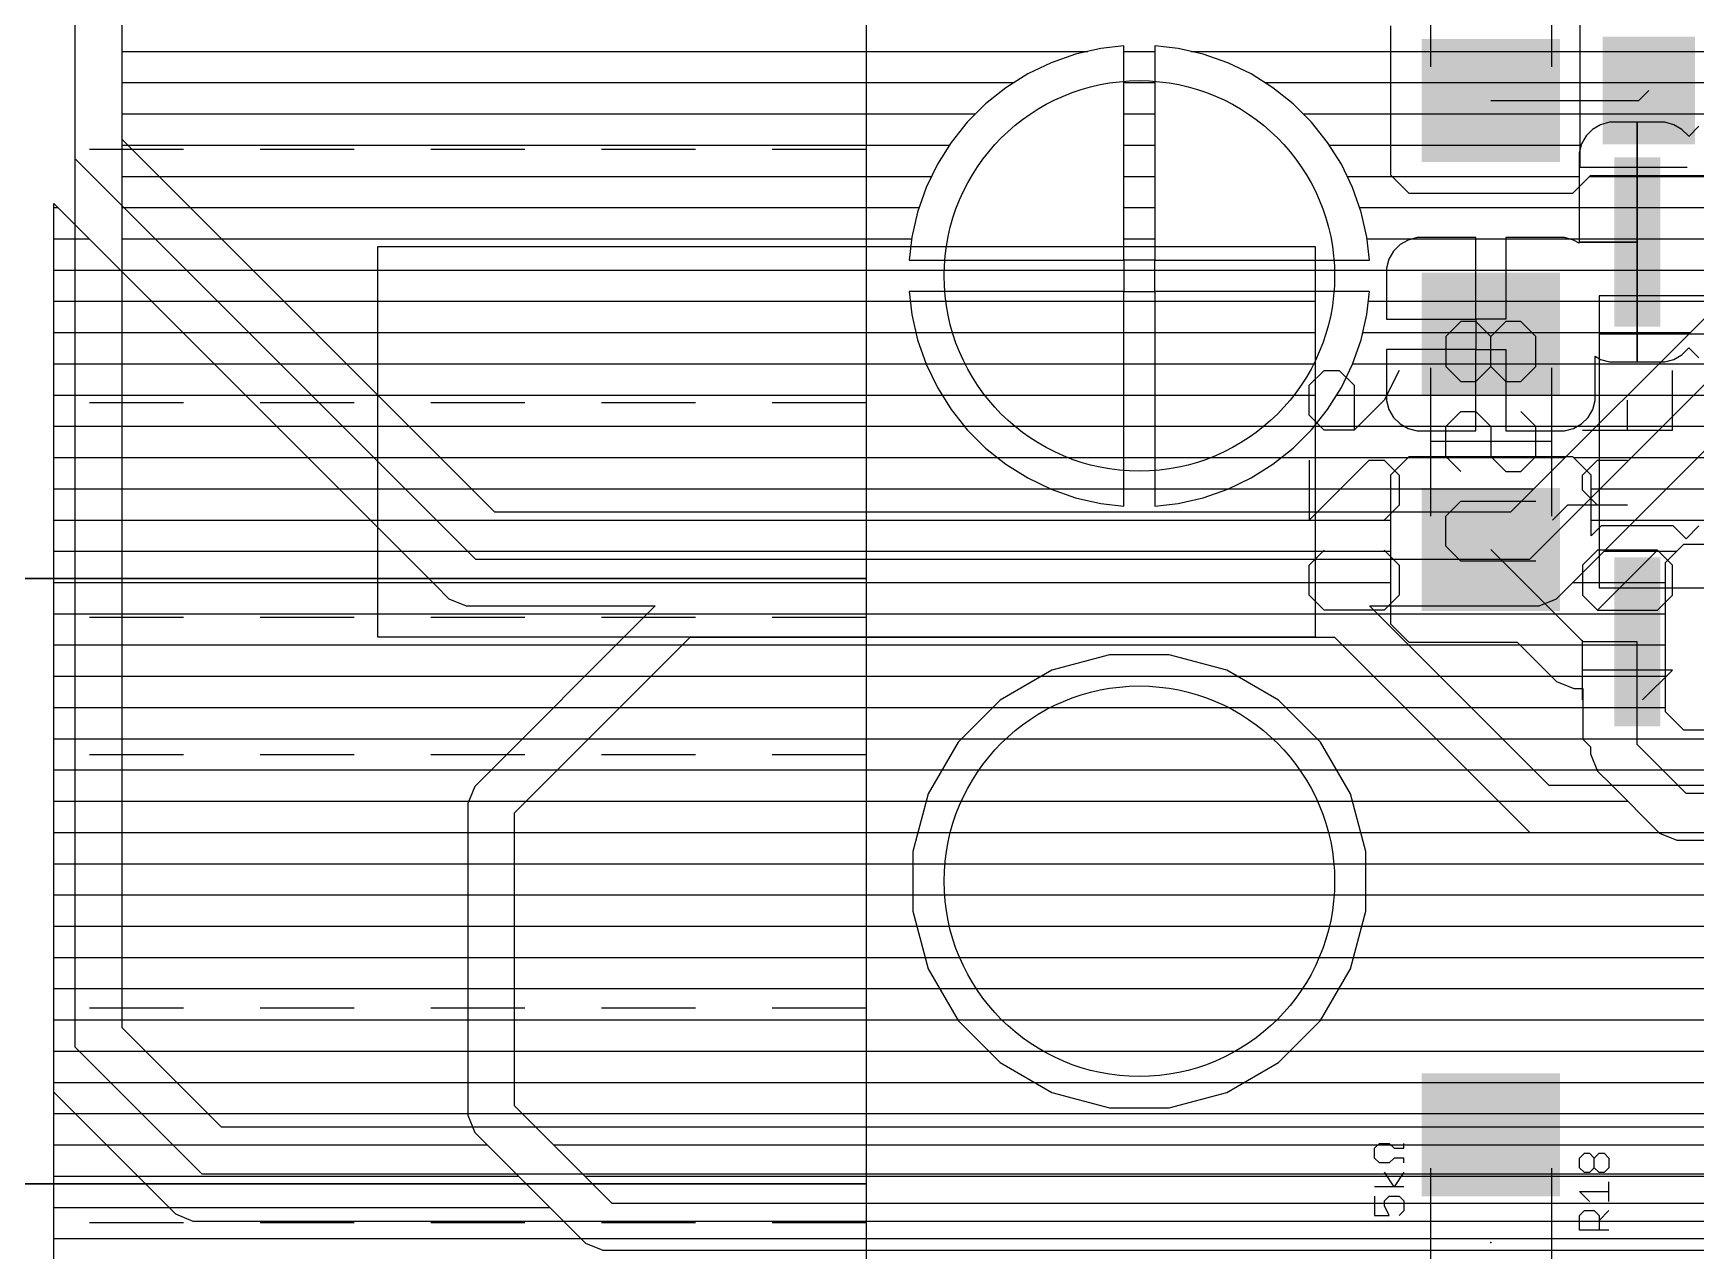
# Model space of a CAD drawing. Extents: x -0.64 to 6, y -0.15 to 7.8.
# Drawn here: x -0.096 to 0.755, y 1.386 to 2.009 of the extents above; entities that cross this region are included whole.
import ezdxf

# ---------------------------------------------------------------- set-up
doc = ezdxf.new("R2010")
doc.units = 0
for name, color, linetype in [('1', 22, 'CONTINUOUS'), ('16', 175, 'CONTINUOUS'), ('17', 82, 'CONTINUOUS'), ('21', 253, 'CONTINUOUS'), ('23', 7, 'CONTINUOUS'), ('24', 7, 'CONTINUOUS'), ('25', 253, 'CONTINUOUS'), ('26', 253, 'CONTINUOUS'), ('27', 253, 'CONTINUOUS'), ('28', 253, 'CONTINUOUS'), ('49', 253, 'CONTINUOUS'), ('51', 253, 'CONTINUOUS'), ('52', 253, 'CONTINUOUS')]:
    doc.layers.add(name, color=color, linetype=linetype)

# ---------------------------------------------------------------- blocks, each defined once
blk = doc.blocks.new('RECT')
blk.add_solid([(-0.5, -0.5), (0.5, -0.5), (-0.5, 0.5), (0.5, 0.5)])
blk = doc.blocks.new('ROUNDP')
blk.add_circle((0, 0), 0.5)

msp = doc.modelspace()

# ---------------------------------------------------------------- linework, layer by layer
at = {"layer": '1'}
for p, q in [((-0.075, 1.945), (-0.075, 6.545)), ((-0.051, 1.954941), (-0.051, 2.768309)), ((0.598567, 2.013005), (0.598567, 1.936758)), ((0.450203, 2.001516), (0.437282, 1.998567)), ((0.462, 2.002845), (0.450203, 2.001516)), ((0.462, 1.893), (0.462, 2.002845)), ((0.478, 2.002845), (0.478, 1.893)), ((0.489797, 2.001516), (0.478, 2.002845)), ((0.502718, 1.998567), (0.489797, 2.001516)), ((-0.051, 2), (0.443561, 2)), ((0.424772, 1.994189), (0.412831, 1.988439)), ((0.437282, 1.998567), (0.424772, 1.994189)), ((0.462, 2), (0.478, 2)), ((0.496439, 2), (0.598567, 2)), ((0.515228, 1.994189), (0.502718, 1.998567)), ((0.527169, 1.988439), (0.515228, 1.994189)), ((-0.051, 1.984), (0.405767, 1.984)), ((0.412831, 1.988439), (0.401609, 1.981388)), ((0.462, 1.984), (0.478, 1.984)), ((0.538391, 1.981388), (0.527169, 1.988439)), ((0.534233, 1.984), (0.598567, 1.984)), ((0.401609, 1.981388), (0.391247, 1.973124)), ((0.548753, 1.973124), (0.538391, 1.981388)), ((0.725827, 1.974882), (0.730945, 1.98)), ((-0.051, 1.968), (0.386123, 1.968)), ((0.391247, 1.973124), (0.381876, 1.963753)), ((0.462, 1.968), (0.478, 1.968)), ((0.558124, 1.963753), (0.548753, 1.973124)), ((0.553877, 1.968), (0.598567, 1.968)), ((0.65, 1.974882), (0.725827, 1.974882)), ((0.381876, 1.963753), (0.373612, 1.953391)), ((0.566388, 1.953391), (0.558124, 1.963753)), ((0.139941, 1.764), (-0.051, 1.954941)), ((-0.048059, 1.952), (0.372738, 1.952)), ((0.373612, 1.953391), (0.366561, 1.942169)), ((0.462, 1.952), (0.478, 1.952)), ((0.573439, 1.942169), (0.566388, 1.953391)), ((0.567262, 1.952), (0.598567, 1.952)), ((-0.075, 1.945), (0.13, 1.74)), ((0.366561, 1.942169), (0.36081, 1.930228)), ((0.579189, 1.930228), (0.573439, 1.942169)), ((-0.032059, 1.936), (0.36359, 1.936)), ((0.462, 1.936), (0.478, 1.936)), ((0.57641, 1.936), (0.599325, 1.936)), ((0.598567, 1.936758), (0.607939, 1.927386)), ((0.69206, 1.927386), (0.701116, 1.936441)), ((0.700675, 1.936), (0.817909, 1.936)), ((0.701116, 1.936441), (0.761194, 1.936441)), ((0.36081, 1.930228), (0.356433, 1.917718)), ((0.583567, 1.917718), (0.579189, 1.930228)), ((0.607939, 1.927386), (0.69206, 1.927386)), ((-0.086, 1.319941), (-0.086, 1.922059)), ((-0.086, 1.922059), (0.109654, 1.726405)), ((-0.086, 1.92), (-0.083941, 1.92)), ((-0.016059, 1.92), (0.357232, 1.92)), ((0.356433, 1.917718), (0.353484, 1.904797)), ((0.462, 1.92), (0.478, 1.92)), ((0.582768, 1.92), (1.432133, 1.92)), ((0.586516, 1.904797), (0.583567, 1.917718)), ((-0.086, 1.904), (-0.067941, 1.904)), ((-0.000059, 1.904), (0.353394, 1.904)), ((0.353484, 1.904797), (0.352155, 1.893)), ((0.462, 1.904), (0.478, 1.904)), ((0.587845, 1.893), (0.586516, 1.904797)), ((0.586606, 1.904), (0.856578, 1.904)), ((0.352155, 1.893), (0.461999, 1.893)), ((0.461999, 1.893), (0.461999, 1.877)), ((0.478, 1.893), (0.462, 1.893)), ((0.478, 1.877), (0.478, 1.893)), ((0.478, 1.893), (0.587845, 1.893)), ((-0.086, 1.888), (-0.051941, 1.888)), ((0.015941, 1.888), (0.461999, 1.888)), ((0.478, 1.888), (0.784059, 1.888)), ((0.784654, 1.888595), (0.660059, 1.764)), ((0.461999, 1.877), (0.352155, 1.877)), ((0.352155, 1.877), (0.353484, 1.865203)), ((0.462, 1.767155), (0.462, 1.876999)), ((0.462, 1.876999), (0.478, 1.876999)), ((0.587845, 1.877), (0.478, 1.877)), ((0.478, 1.876999), (0.478, 1.767155)), ((0.586516, 1.865203), (0.587845, 1.877)), ((0.67, 1.74), (0.805, 1.875)), ((-0.086, 1.872), (-0.035941, 1.872)), ((0.031941, 1.872), (0.352718, 1.872)), ((0.353484, 1.865203), (0.356433, 1.852282)), ((0.462, 1.872), (0.478, 1.872)), ((0.583567, 1.852282), (0.586516, 1.865203)), ((0.587282, 1.872), (0.768059, 1.872)), ((-0.086, 1.856), (-0.019941, 1.856)), ((0.047941, 1.856), (0.355584, 1.856)), ((0.356433, 1.852282), (0.36081, 1.839772)), ((0.462, 1.856), (0.478, 1.856)), ((0.579189, 1.839772), (0.583567, 1.852282)), ((0.584415, 1.856), (0.752059, 1.856)), ((0.683595, 1.719654), (0.814941, 1.851)), ((-0.086, 1.84), (-0.003941, 1.84)), ((0.063941, 1.84), (0.360731, 1.84)), ((0.36081, 1.839772), (0.366561, 1.827831)), ((0.462, 1.84), (0.478, 1.84)), ((0.573439, 1.827831), (0.579189, 1.839772)), ((0.579269, 1.84), (0.736059, 1.84)), ((-0.086, 1.824), (0.012059, 1.824)), ((0.079941, 1.824), (0.368968, 1.824)), ((0.366561, 1.827831), (0.373612, 1.816609)), ((0.462, 1.824), (0.478, 1.824)), ((0.566388, 1.816609), (0.573439, 1.827831)), ((0.571032, 1.824), (0.720059, 1.824)), ((0.373612, 1.816609), (0.381876, 1.806247)), ((0.558124, 1.806247), (0.566388, 1.816609)), ((-0.086, 1.808), (0.028059, 1.808)), ((0.095941, 1.808), (0.380478, 1.808)), ((0.381876, 1.806247), (0.391247, 1.796876)), ((0.462, 1.808), (0.478, 1.808)), ((0.548753, 1.796876), (0.558124, 1.806247)), ((0.559522, 1.808), (0.704059, 1.808)), ((0.391247, 1.796876), (0.401609, 1.788612)), ((0.538391, 1.788612), (0.548753, 1.796876)), ((-0.086, 1.792), (0.044059, 1.792)), ((0.111941, 1.792), (0.397361, 1.792)), ((0.401609, 1.788612), (0.412831, 1.781561)), ((0.462, 1.792), (0.478, 1.792)), ((0.527169, 1.781561), (0.538391, 1.788612)), ((0.542639, 1.792), (0.688059, 1.792)), ((0.412831, 1.781561), (0.424772, 1.77581)), ((0.515228, 1.77581), (0.527169, 1.781561)), ((-0.086, 1.776), (0.060059, 1.776)), ((0.127941, 1.776), (0.424378, 1.776)), ((0.424772, 1.77581), (0.437282, 1.771433)), ((0.437282, 1.771433), (0.450203, 1.768484)), ((0.462, 1.776), (0.478, 1.776)), ((0.489797, 1.768484), (0.502718, 1.771433)), ((0.502718, 1.771433), (0.515228, 1.77581)), ((0.515621, 1.776), (0.672059, 1.776)), ((0.739941, 1.776), (0.976, 1.776)), ((0.660059, 1.764), (0.139941, 1.764)), ((0.450203, 1.768484), (0.462, 1.767155)), ((0.478, 1.767155), (0.489797, 1.768484)), ((-0.086, 1.76), (0.076059, 1.76)), ((0.723941, 1.76), (0.976, 1.76)), ((0.748687, 1.747496), (0.739315, 1.738123)), ((0.899738, 1.747496), (0.748687, 1.747496)), ((-0.086, 1.744), (0.092059, 1.744)), ((0.13, 1.74), (0.67, 1.74)), ((0.707941, 1.744), (0.745192, 1.744)), ((0.739315, 1.738123), (0.739315, 1.661876)), ((-0.086, 1.728), (0.108059, 1.728)), ((0.109654, 1.726405), (0.116405, 1.719654)), ((0.691941, 1.728), (0.739315, 1.728)), ((-0.086, 1.712), (0.218059, 1.712)), ((0.116405, 1.719654), (0.125226, 1.716)), ((0.125226, 1.716), (0.222059, 1.716)), ((0.219654, 1.713595), (0.129654, 1.623595)), ((0.222059, 1.716), (0.219654, 1.713595)), ((0.679941, 1.624), (0.587941, 1.716)), ((0.587941, 1.716), (0.674774, 1.716)), ((0.591941, 1.712), (0.739315, 1.712)), ((0.674774, 1.716), (0.683595, 1.719654)), ((-0.086, 1.696), (0.202059, 1.696)), ((0.15, 1.61), (0.24, 1.7)), ((0.236, 1.696), (0.574, 1.696)), ((0.24, 1.7), (0.57, 1.7)), ((0.57, 1.7), (0.67, 1.6)), ((0.607941, 1.696), (0.739315, 1.696)), ((-0.086, 1.68), (0.186059, 1.68)), ((0.22, 1.68), (0.59, 1.68)), ((0.623941, 1.68), (0.739315, 1.68)), ((-0.086, 1.664), (0.170059, 1.664)), ((0.204, 1.664), (0.606, 1.664)), ((0.639941, 1.664), (0.739315, 1.664)), ((0.739315, 1.661876), (0.748687, 1.652504)), ((0.748687, 1.652504), (0.899738, 1.652504)), ((-0.086, 1.648), (0.154059, 1.648)), ((0.188, 1.648), (0.622, 1.648)), ((0.655941, 1.648), (0.976, 1.648)), ((-0.086, 1.632), (0.138059, 1.632)), ((0.172, 1.632), (0.638, 1.632)), ((0.671941, 1.632), (0.976, 1.632)), ((0.129654, 1.623595), (0.126, 1.614774)), ((0.874774, 1.624), (0.679941, 1.624)), ((-0.086, 1.616), (0.126508, 1.616)), ((0.126, 1.614774), (0.126, 1.455226)), ((0.15, 1.46), (0.15, 1.61)), ((0.156, 1.616), (0.654, 1.616)), ((-0.086, 1.6), (0.126, 1.6)), ((0.15, 1.6), (0.67, 1.6)), ((0.67, 1.6), (0.87, 1.6)), ((-0.086, 1.584), (0.126, 1.584)), ((0.15, 1.584), (0.886, 1.584)), ((-0.086, 1.568), (0.126, 1.568)), ((0.15, 1.568), (0.902, 1.568)), ((-0.086, 1.552), (0.126, 1.552)), ((0.15, 1.552), (0.918, 1.552)), ((-0.086, 1.536), (0.126, 1.536)), ((0.15, 1.536), (0.93, 1.536)), ((-0.086, 1.52), (0.126, 1.52)), ((0.15, 1.52), (0.93, 1.52)), ((-0.086, 1.504), (0.126, 1.504)), ((0.15, 1.504), (0.93, 1.504)), ((-0.086, 1.488), (0.126, 1.488)), ((0.15, 1.488), (0.93, 1.488)), ((-0.086, 1.472), (0.126, 1.472)), ((0.15, 1.472), (0.93, 1.472)), ((-0.086, 1.456), (0.126, 1.456)), ((0.2, 1.41), (0.15, 1.46)), ((0.154, 1.456), (0.926, 1.456)), ((0.126, 1.455226), (0.129654, 1.446405)), ((-0.086, 1.44), (0.136059, 1.44)), ((0.129654, 1.446405), (0.186405, 1.389654)), ((0.17, 1.44), (0.91, 1.44)), ((-0.086, 1.424), (0.152059, 1.424)), ((0.186, 1.424), (0.894, 1.424)), ((-0.086, 1.408), (0.168059, 1.408)), ((0.88, 1.41), (0.2, 1.41)), ((-0.086, 1.392), (0.184059, 1.392)), ((0.186405, 1.389654), (0.195226, 1.386)), ((0.195226, 1.386), (0.884774, 1.386))]:
    msp.add_line(p, q, dxfattribs=at)
at = {"layer": '16'}
for p, q in [((-0.075, 1.49), (-0.075, 6.545)), ((-0.051, 1.499941), (-0.051, 2.107059)), ((0.450203, 2.001516), (0.437282, 1.998567)), ((0.462, 2.002845), (0.450203, 2.001516)), ((0.462, 1.893), (0.462, 2.002845)), ((0.478, 2.002845), (0.478, 1.893)), ((0.489797, 2.001516), (0.478, 2.002845)), ((0.502718, 1.998567), (0.489797, 2.001516)), ((-0.051, 2), (0.443561, 2)), ((0.424772, 1.994189), (0.412831, 1.988439)), ((0.437282, 1.998567), (0.424772, 1.994189)), ((0.462, 2), (0.478, 2)), ((0.496439, 2), (3.206, 2)), ((0.515228, 1.994189), (0.502718, 1.998567)), ((0.527169, 1.988439), (0.515228, 1.994189)), ((-0.051, 1.984), (0.405767, 1.984)), ((0.412831, 1.988439), (0.401609, 1.981388)), ((0.462, 1.984), (0.478, 1.984)), ((0.538391, 1.981388), (0.527169, 1.988439)), ((0.534233, 1.984), (3.206, 1.984)), ((0.401609, 1.981388), (0.391247, 1.973124)), ((0.548753, 1.973124), (0.538391, 1.981388)), ((-0.051, 1.968), (0.386123, 1.968)), ((0.391247, 1.973124), (0.381876, 1.963753)), ((0.462, 1.968), (0.478, 1.968)), ((0.558124, 1.963753), (0.548753, 1.973124)), ((0.553877, 1.968), (3.206, 1.968)), ((0.381876, 1.963753), (0.373612, 1.953391)), ((0.566388, 1.953391), (0.558124, 1.963753)), ((0.702137, 1.960073), (0.698785, 1.956721)), ((0.706241, 1.962443), (0.702137, 1.960073)), ((0.710819, 1.963669), (0.706241, 1.962443)), ((0.724999, 1.963669), (0.710819, 1.963669)), ((0.724999, 1.902363), (0.724999, 1.963669)), ((0.739181, 1.963669), (0.725, 1.963669)), ((0.725, 1.963669), (0.725, 1.902363)), ((0.743759, 1.962443), (0.739181, 1.963669)), ((0.747863, 1.960073), (0.743759, 1.962443)), ((0.751215, 1.956721), (0.747863, 1.960073)), ((0.756562, 1.961669), (0.751361, 1.956468)), ((-0.051, 1.952), (0.372738, 1.952)), ((0.373612, 1.953391), (0.366561, 1.942169)), ((0.462, 1.952), (0.478, 1.952)), ((0.573439, 1.942169), (0.566388, 1.953391)), ((0.567262, 1.952), (0.69625, 1.952)), ((0.696416, 1.952617), (0.695189, 1.948039)), ((0.698785, 1.956721), (0.696416, 1.952617)), ((0.724999, 1.952), (0.725, 1.952)), ((0.751361, 1.956468), (0.751215, 1.956721)), ((0.366561, 1.942169), (0.36081, 1.930228)), ((0.579189, 1.930228), (0.573439, 1.942169)), ((0.695189, 1.948039), (0.695189, 1.902363)), ((-0.051, 1.936), (0.36359, 1.936)), ((0.462, 1.936), (0.478, 1.936)), ((0.57641, 1.936), (0.695189, 1.936)), ((0.724999, 1.936), (0.725, 1.936)), ((0.36081, 1.930228), (0.356433, 1.917718)), ((0.583567, 1.917718), (0.579189, 1.930228)), ((-0.051, 1.92), (0.357232, 1.92)), ((0.356433, 1.917718), (0.353484, 1.904797)), ((0.462, 1.92), (0.478, 1.92)), ((0.582768, 1.92), (0.695189, 1.92)), ((0.586516, 1.904797), (0.583567, 1.917718)), ((0.724999, 1.92), (0.725, 1.92)), ((-0.051, 1.904), (0.353394, 1.904)), ((0.08, 1.7), (0.08, 1.9)), ((0.08, 1.9), (0.56, 1.9)), ((0.08, 1.7), (0.08, 1.9)), ((0.08, 1.9), (0.56, 1.9)), ((0.353484, 1.904797), (0.352155, 1.893)), ((0.462, 1.904), (0.478, 1.904)), ((0.56, 1.9), (0.56, 1.7)), ((0.56, 1.9), (0.56, 1.7)), ((0.587845, 1.893), (0.586516, 1.904797)), ((0.586606, 1.904), (0.609905, 1.904)), ((0.603515, 1.901018), (0.600163, 1.897666)), ((0.607619, 1.903387), (0.603515, 1.901018)), ((0.612197, 1.904614), (0.607619, 1.903387)), ((0.642252, 1.904614), (0.612197, 1.904614)), ((0.642252, 1.862867), (0.642252, 1.904614)), ((0.642252, 1.904), (0.657748, 1.904)), ((0.687803, 1.904614), (0.657748, 1.904614)), ((0.657748, 1.904614), (0.657748, 1.862867)), ((0.692381, 1.903387), (0.687803, 1.904614)), ((0.690095, 1.904), (0.695189, 1.904)), ((0.695189, 1.901766), (0.692381, 1.903387)), ((0.695189, 1.902363), (0.724999, 1.902363)), ((0.724999, 1.902361), (0.695189, 1.902361)), ((0.695189, 1.902361), (0.695189, 1.901766)), ((0.724999, 1.904), (0.725, 1.904)), ((0.725, 1.902363), (0.724999, 1.902363)), ((0.724999, 1.902363), (0.724999, 1.902361)), ((0.724999, 1.841055), (0.724999, 1.902361)), ((0.724999, 1.902361), (0.725, 1.902361)), ((0.725, 1.902361), (0.725, 1.841055)), ((0.352155, 1.893), (0.461999, 1.893)), ((0.461999, 1.893), (0.461999, 1.877)), ((0.478, 1.893), (0.462, 1.893)), ((0.478, 1.877), (0.478, 1.893)), ((0.478, 1.893), (0.587845, 1.893)), ((0.597794, 1.893562), (0.596567, 1.888984)), ((0.600163, 1.897666), (0.597794, 1.893562)), ((-0.051, 1.888), (0.461999, 1.888)), ((0.08, 1.888), (0.56, 1.888)), ((0.08, 1.888), (0.56, 1.888)), ((0.478, 1.888), (0.596567, 1.888)), ((0.596567, 1.888984), (0.596567, 1.862866)), ((0.642252, 1.888), (0.657748, 1.888)), ((0.724999, 1.888), (0.725, 1.888)), ((0.461999, 1.877), (0.352155, 1.877)), ((0.352155, 1.877), (0.353484, 1.865203)), ((0.462, 1.767155), (0.462, 1.876999)), ((0.462, 1.876999), (0.478, 1.876999)), ((0.587845, 1.877), (0.478, 1.877)), ((0.478, 1.876999), (0.478, 1.767155)), ((0.586516, 1.865203), (0.587845, 1.877)), ((-0.051, 1.872), (0.352718, 1.872)), ((0.08, 1.872), (0.56, 1.872)), ((0.08, 1.872), (0.56, 1.872)), ((0.353484, 1.865203), (0.356433, 1.852282)), ((0.462, 1.872), (0.478, 1.872)), ((0.583567, 1.852282), (0.586516, 1.865203)), ((0.587282, 1.872), (0.596567, 1.872)), ((0.642252, 1.872), (0.657748, 1.872)), ((0.724999, 1.872), (0.725, 1.872)), ((0.596567, 1.862866), (0.642251, 1.862866)), ((0.642251, 1.862866), (0.642251, 1.84737)), ((0.657748, 1.862867), (0.642252, 1.862867)), ((-0.051, 1.856), (0.355584, 1.856)), ((0.08, 1.856), (0.56, 1.856)), ((0.08, 1.856), (0.56, 1.856)), ((0.356433, 1.852282), (0.36081, 1.839772)), ((0.462, 1.856), (0.478, 1.856)), ((0.579189, 1.839772), (0.583567, 1.852282)), ((0.584415, 1.856), (0.642251, 1.856)), ((0.724999, 1.856), (0.725, 1.856)), ((0.747863, 1.844651), (0.751215, 1.848003)), ((0.751215, 1.848003), (0.751361, 1.848256)), ((0.751361, 1.848256), (0.756562, 1.843055)), ((-0.051, 1.84), (0.360731, 1.84)), ((0.08, 1.84), (0.56, 1.84)), ((0.08, 1.84), (0.56, 1.84)), ((0.36081, 1.839772), (0.366561, 1.827831)), ((0.462, 1.84), (0.478, 1.84)), ((0.573439, 1.827831), (0.579189, 1.839772)), ((0.579269, 1.84), (0.596567, 1.84)), ((0.642251, 1.84737), (0.596567, 1.84737)), ((0.596567, 1.84737), (0.596567, 1.821252)), ((0.642252, 1.805622), (0.642252, 1.847369)), ((0.642252, 1.847369), (0.657748, 1.847369)), ((0.642252, 1.84), (0.657748, 1.84)), ((0.657748, 1.847369), (0.657748, 1.805622)), ((0.703433, 1.821252), (0.703433, 1.843903)), ((0.703433, 1.843903), (0.706241, 1.842282)), ((0.703433, 1.84), (1.993087, 1.84)), ((0.706241, 1.842282), (0.710819, 1.841055)), ((0.710819, 1.841055), (0.724999, 1.841055)), ((0.725, 1.841055), (0.739181, 1.841055)), ((0.739181, 1.841055), (0.743759, 1.842282)), ((0.743759, 1.842282), (0.747863, 1.844651)), ((-0.051, 1.824), (0.368968, 1.824)), ((0.08, 1.824), (0.56, 1.824)), ((0.08, 1.824), (0.56, 1.824)), ((0.366561, 1.827831), (0.373612, 1.816609)), ((0.462, 1.824), (0.478, 1.824)), ((0.566388, 1.816609), (0.573439, 1.827831)), ((0.571032, 1.824), (0.596567, 1.824)), ((0.642252, 1.824), (0.657748, 1.824)), ((0.703433, 1.824), (3.206, 1.824)), ((0.373612, 1.816609), (0.381876, 1.806247)), ((0.558124, 1.806247), (0.566388, 1.816609)), ((0.596567, 1.821252), (0.597794, 1.816674)), ((0.597794, 1.816674), (0.600163, 1.81257)), ((0.699837, 1.81257), (0.702206, 1.816674)), ((0.702206, 1.816674), (0.703433, 1.821252)), ((-0.051, 1.808), (0.380478, 1.808)), ((0.08, 1.808), (0.56, 1.808)), ((0.08, 1.808), (0.56, 1.808)), ((0.381876, 1.806247), (0.391247, 1.796876)), ((0.462, 1.808), (0.478, 1.808)), ((0.548753, 1.796876), (0.558124, 1.806247)), ((0.559522, 1.808), (0.605625, 1.808)), ((0.600163, 1.81257), (0.603515, 1.809218)), ((0.603515, 1.809218), (0.607619, 1.806849)), ((0.607619, 1.806849), (0.612197, 1.805622)), ((0.612197, 1.805622), (0.642252, 1.805622)), ((0.642252, 1.808), (0.657748, 1.808)), ((0.657748, 1.805622), (0.687803, 1.805622)), ((0.687803, 1.805622), (0.692381, 1.806849)), ((0.692381, 1.806849), (0.696485, 1.809218)), ((0.694375, 1.808), (3.206, 1.808)), ((0.696485, 1.809218), (0.699837, 1.81257)), ((0.391247, 1.796876), (0.401609, 1.788612)), ((0.538391, 1.788612), (0.548753, 1.796876)), ((-0.051, 1.792), (0.397361, 1.792)), ((0.08, 1.792), (0.56, 1.792)), ((0.08, 1.792), (0.56, 1.792)), ((0.401609, 1.788612), (0.412831, 1.781561)), ((0.462, 1.792), (0.478, 1.792)), ((0.527169, 1.781561), (0.538391, 1.788612)), ((0.542639, 1.792), (0.607562, 1.792)), ((0.607939, 1.792378), (0.598567, 1.783005)), ((0.69206, 1.792378), (0.607939, 1.792378)), ((0.701433, 1.783005), (0.69206, 1.792378)), ((0.692438, 1.792), (3.206, 1.792)), ((0.412831, 1.781561), (0.424772, 1.77581)), ((0.515228, 1.77581), (0.527169, 1.781561)), ((0.598567, 1.783005), (0.598567, 1.706758)), ((0.701433, 1.751816), (0.701433, 1.783005)), ((-0.051, 1.776), (0.424378, 1.776)), ((0.08, 1.776), (0.56, 1.776)), ((0.08, 1.776), (0.56, 1.776)), ((0.424772, 1.77581), (0.437282, 1.771433)), ((0.437282, 1.771433), (0.450203, 1.768484)), ((0.462, 1.776), (0.478, 1.776)), ((0.489797, 1.768484), (0.502718, 1.771433)), ((0.502718, 1.771433), (0.515228, 1.77581)), ((0.515621, 1.776), (0.598567, 1.776)), ((0.701433, 1.776), (3.206, 1.776)), ((0.450203, 1.768484), (0.462, 1.767155)), ((0.478, 1.767155), (0.489797, 1.768484)), ((-0.051, 1.76), (0.598567, 1.76)), ((0.08, 1.76), (0.56, 1.76)), ((0.08, 1.76), (0.56, 1.76)), ((0.701433, 1.76), (3.206, 1.76)), ((0.706562, 1.756945), (0.701433, 1.751816)), ((0.743438, 1.756945), (0.706562, 1.756945)), ((0.75, 1.750383), (0.743438, 1.756945)), ((0.756562, 1.756945), (0.75, 1.750383)), ((-0.051, 1.744), (0.598567, 1.744)), ((0.08, 1.744), (0.56, 1.744)), ((0.08, 1.744), (0.56, 1.744)), ((0.697244, 1.697638), (0.65, 1.744882)), ((-0.051, 1.728), (0.598567, 1.728)), ((0.08, 1.728), (0.56, 1.728)), ((0.08, 1.728), (0.56, 1.728)), ((-0.051, 1.712), (0.598567, 1.712)), ((0.08, 1.712), (0.56, 1.712)), ((0.08, 1.712), (0.56, 1.712)), ((0.598567, 1.706758), (0.607939, 1.697386)), ((-0.051, 1.696), (0.664941, 1.696)), ((0.56, 1.7), (0.08, 1.7)), ((0.56, 1.7), (0.08, 1.7)), ((0.607939, 1.697386), (0.663555, 1.697386)), ((0.663555, 1.697386), (0.683649, 1.677292)), ((0.725, 1.697638), (0.697244, 1.697638)), ((0.725, 1.645), (0.725, 1.697638)), ((0.454728, 1.691), (0.425226, 1.683095)), ((0.485272, 1.691), (0.454728, 1.691)), ((0.514774, 1.683095), (0.485272, 1.691)), ((-0.051, 1.68), (0.419866, 1.68)), ((0.425226, 1.683095), (0.398774, 1.667823)), ((0.541226, 1.667823), (0.514774, 1.683095)), ((0.520134, 1.68), (0.680941, 1.68)), ((0.683649, 1.677292), (0.69247, 1.673638)), ((0.69247, 1.673638), (0.697189, 1.673638)), ((0.697189, 1.673638), (0.697189, 1.647703)), ((-0.051, 1.664), (0.394951, 1.664)), ((0.398774, 1.667823), (0.377177, 1.646226)), ((0.562823, 1.646226), (0.541226, 1.667823)), ((0.545049, 1.664), (0.697189, 1.664)), ((-0.051, 1.648), (0.378951, 1.648)), ((0.377177, 1.646226), (0.361905, 1.619774)), ((0.561049, 1.648), (0.697189, 1.648)), ((0.578095, 1.619774), (0.562823, 1.646226)), ((0.697189, 1.647703), (0.701, 1.643892)), ((0.701, 1.643892), (0.701, 1.640226)), ((0.75, 1.62), (0.725, 1.645)), ((0.701, 1.640226), (0.704654, 1.631405)), ((-0.051, 1.632), (0.368964, 1.632)), ((0.571036, 1.632), (0.704407, 1.632)), ((0.704654, 1.631405), (0.711405, 1.624654)), ((0.361905, 1.619774), (0.354, 1.590272)), ((0.586, 1.590272), (0.578095, 1.619774)), ((0.711405, 1.624654), (0.736405, 1.599654)), ((0.825, 1.62), (0.75, 1.62)), ((-0.051, 1.616), (0.360894, 1.616)), ((0.579106, 1.616), (0.720059, 1.616)), ((-0.051, 1.6), (0.356607, 1.6)), ((0.583393, 1.6), (0.736059, 1.6)), ((0.736405, 1.599654), (0.745226, 1.596)), ((0.745226, 1.596), (0.999452, 1.596)), ((-0.051, 1.584), (0.354, 1.584)), ((0.354, 1.590272), (0.354, 1.559728)), ((0.586, 1.559728), (0.586, 1.590272)), ((0.586, 1.584), (1.975614, 1.584)), ((-0.051, 1.568), (0.354, 1.568)), ((0.586, 1.568), (1.976104, 1.568)), ((0.354, 1.559728), (0.361905, 1.530226)), ((0.578095, 1.530226), (0.586, 1.559728)), ((-0.051, 1.552), (0.356071, 1.552)), ((0.583929, 1.552), (1.982731, 1.552)), ((-0.051, 1.536), (0.360358, 1.536)), ((0.579642, 1.536), (1.997087, 1.536)), ((0.361905, 1.530226), (0.377177, 1.503774)), ((0.562823, 1.503774), (0.578095, 1.530226)), ((-0.051, 1.52), (0.367809, 1.52)), ((0.572191, 1.52), (3.976567, 1.52)), ((-0.051, 1.504), (0.377047, 1.504)), ((-0.000059, 1.449), (-0.051, 1.499941)), ((0.377177, 1.503774), (0.398774, 1.482177)), ((0.541226, 1.482177), (0.562823, 1.503774)), ((0.562953, 1.504), (4.022251, 1.504)), ((-0.01, 1.425), (-0.075, 1.49)), ((-0.039059, 1.488), (0.392951, 1.488)), ((0.398774, 1.482177), (0.425226, 1.466905)), ((0.514774, 1.466905), (0.541226, 1.482177)), ((0.547049, 1.488), (3.976567, 1.488)), ((-0.086, 0.859941), (-0.086, 1.467059)), ((-0.086, 1.467059), (-0.023595, 1.404654)), ((-0.023059, 1.472), (0.416401, 1.472)), ((0.425226, 1.466905), (0.454728, 1.459)), ((0.485272, 1.459), (0.514774, 1.466905)), ((0.523599, 1.472), (3.977643, 1.472)), ((-0.086, 1.456), (-0.074941, 1.456)), ((-0.007059, 1.456), (1.621406, 1.456)), ((0.454728, 1.459), (0.485272, 1.459)), ((1.611139, 1.449), (-0.000059, 1.449)), ((-0.086, 1.44), (-0.058941, 1.44)), ((-0.086, 1.424), (-0.042941, 1.424)), ((1.635, 1.425), (-0.01, 1.425)), ((-0.086, 1.408), (-0.026941, 1.408)), ((-0.023595, 1.404654), (-0.014774, 1.401)), ((-0.014774, 1.401), (1.611139, 1.401)), ((-0.086, 1.392), (1.626234, 1.392))]:
    msp.add_line(p, q, dxfattribs=at)
at = {"layer": '21'}
for p, q in [((0.695512, 2.01937), (0.695512, 1.94063)), ((0.695512, 1.94063), (0.75063, 1.94063))]:
    msp.add_line(p, q, dxfattribs=at)
at = {"layer": '23'}
msp.add_point((0.65, 1.39), dxfattribs=at)
at = {"layer": '24'}
msp.add_point((0.65, 1.8), dxfattribs=at)
at = {"layer": '25'}
for p, q in [((0.695487, 1.433274), (0.697989, 1.435776)), ((0.695487, 1.428269), (0.695487, 1.433274)), ((0.697989, 1.435776), (0.700492, 1.435776)), ((0.700492, 1.435776), (0.702994, 1.433274)), ((0.702994, 1.433274), (0.705496, 1.435776)), ((0.702994, 1.428269), (0.702994, 1.433274)), ((0.705496, 1.435776), (0.707998, 1.435776)), ((0.707998, 1.435776), (0.7105, 1.433274)), ((0.7105, 1.433274), (0.7105, 1.428269)), ((0.697989, 1.425767), (0.695487, 1.428269)), ((0.700492, 1.425767), (0.697989, 1.425767)), ((0.702994, 1.428269), (0.700492, 1.425767)), ((0.705496, 1.425767), (0.702994, 1.428269)), ((0.707998, 1.425767), (0.705496, 1.425767)), ((0.7105, 1.428269), (0.707998, 1.425767)), ((0.700492, 1.411035), (0.695487, 1.416039)), ((0.695487, 1.416039), (0.7105, 1.416039)), ((0.7105, 1.411035), (0.7105, 1.421043)), ((0.695487, 1.403809), (0.697989, 1.406311)), ((0.697989, 1.406311), (0.702994, 1.406311)), ((0.702994, 1.406311), (0.705496, 1.403809)), ((0.705496, 1.401306), (0.7105, 1.406311)), ((0.695487, 1.396302), (0.695487, 1.403809)), ((0.705496, 1.403809), (0.705496, 1.396302)), ((0.7105, 1.396302), (0.695487, 1.396302))]:
    msp.add_line(p, q, dxfattribs=at)
at = {"layer": '26'}
for p, q in [((0.634673, 1.861653), (0.627, 1.85398)), ((0.642346, 1.861653), (0.634673, 1.861653)), ((0.65002, 1.85398), (0.642346, 1.861653)), ((0.657693, 1.861653), (0.65002, 1.85398)), ((0.665366, 1.861653), (0.657693, 1.861653)), ((0.673039, 1.85398), (0.665366, 1.861653)), ((0.627, 1.85398), (0.627, 1.838634)), ((0.65002, 1.838634), (0.65002, 1.85398)), ((0.673039, 1.838634), (0.673039, 1.85398)), ((0.557, 1.82898), (0.564673, 1.836653)), ((0.564673, 1.836653), (0.572346, 1.836653)), ((0.572346, 1.836653), (0.58002, 1.82898)), ((0.603039, 1.836653), (0.595366, 1.821307)), ((0.627, 1.838634), (0.634673, 1.830961)), ((0.634673, 1.830961), (0.642346, 1.830961)), ((0.642346, 1.830961), (0.65002, 1.838634)), ((0.65002, 1.838634), (0.657693, 1.830961)), ((0.657693, 1.830961), (0.665366, 1.830961)), ((0.665366, 1.830961), (0.673039, 1.838634)), ((0.557, 1.813634), (0.557, 1.82898)), ((0.58002, 1.82898), (0.58002, 1.805961)), ((0.564673, 1.805961), (0.557, 1.813634)), ((0.595366, 1.821307), (0.58002, 1.805961)), ((0.627, 1.807941), (0.634673, 1.815614)), ((0.634673, 1.815614), (0.642346, 1.815614)), ((0.642346, 1.815614), (0.65002, 1.807941)), ((0.673039, 1.807941), (0.665366, 1.815614)), ((0.58002, 1.805961), (0.564673, 1.805961)), ((0.627, 1.792594), (0.627, 1.807941)), ((0.65002, 1.807941), (0.65002, 1.792594)), ((0.673039, 1.792594), (0.673039, 1.807941)), ((0.680712, 1.800268), (0.619327, 1.800268)), ((0.557, 1.790614), (0.557, 1.759921)), ((0.557, 1.759921), (0.587693, 1.790614)), ((0.587693, 1.790614), (0.595366, 1.790614)), ((0.595366, 1.790614), (0.603039, 1.782941)), ((0.634673, 1.784921), (0.627, 1.792594)), ((0.65002, 1.792594), (0.657693, 1.784921)), ((0.665366, 1.784921), (0.673039, 1.792594)), ((0.603039, 1.782941), (0.603039, 1.767594)), ((0.657693, 1.784921), (0.665366, 1.784921)), ((0.603039, 1.767594), (0.595366, 1.759921)), ((0.627, 1.761902), (0.634673, 1.769575)), ((0.634673, 1.769575), (0.673039, 1.769575)), ((0.627, 1.746555), (0.627, 1.761902)), ((0.634673, 1.738882), (0.627, 1.746555)), ((0.557, 1.736902), (0.564673, 1.744575)), ((0.595366, 1.744575), (0.603039, 1.736902)), ((0.673039, 1.738882), (0.634673, 1.738882)), ((0.557, 1.721555), (0.557, 1.736902)), ((0.603039, 1.736902), (0.603039, 1.721555)), ((0.564673, 1.713882), (0.557, 1.721555)), ((0.603039, 1.721555), (0.595366, 1.713882)), ((0.595366, 1.713882), (0.564673, 1.713882))]:
    msp.add_line(p, q, dxfattribs=at)
at = {"layer": '27'}
for p, q in [((0.590487, 1.438274), (0.592989, 1.440776)), ((0.592989, 1.440776), (0.597994, 1.440776)), ((0.597994, 1.440776), (0.600496, 1.438274)), ((0.6055, 1.438274), (0.6055, 1.440776)), ((0.590487, 1.433269), (0.590487, 1.438274)), ((0.592989, 1.430767), (0.590487, 1.433269)), ((0.597994, 1.430767), (0.592989, 1.430767)), ((0.600496, 1.433269), (0.597994, 1.430767)), ((0.600496, 1.438274), (0.6055, 1.438274)), ((0.6055, 1.433269), (0.600496, 1.433269)), ((0.6055, 1.430767), (0.6055, 1.433269)), ((0.600496, 1.41849), (0.595492, 1.425997)), ((0.6055, 1.425997), (0.600496, 1.41849)), ((0.6055, 1.41849), (0.590487, 1.41849)), ((0.590487, 1.413766), (0.590487, 1.403758)), ((0.595492, 1.411264), (0.597994, 1.413766)), ((0.597994, 1.413766), (0.602998, 1.413766)), ((0.602998, 1.413766), (0.6055, 1.411264)), ((0.595492, 1.408762), (0.595492, 1.411264)), ((0.597994, 1.403758), (0.595492, 1.408762)), ((0.6055, 1.40626), (0.602998, 1.403758)), ((0.6055, 1.411264), (0.6055, 1.40626)), ((0.590487, 1.403758), (0.597994, 1.403758))]:
    msp.add_line(p, q, dxfattribs=at)
at = {"layer": '28'}
for p, q in [((0.743039, 1.80596), (0.743039, 1.836653)), ((0.72002, 1.80596), (0.72002, 1.821307)), ((0.697, 1.80596), (0.743039, 1.80596)), ((0.697, 1.782941), (0.704673, 1.790614)), ((0.704673, 1.790614), (0.72002, 1.790614)), ((0.697, 1.775267), (0.697, 1.782941)), ((0.704673, 1.767594), (0.697, 1.775267)), ((0.689327, 1.767594), (0.681654, 1.759921)), ((0.704673, 1.767594), (0.689327, 1.767594)), ((0.72002, 1.767594), (0.704673, 1.767594)), ((0.704673, 1.744575), (0.697, 1.736901)), ((0.735366, 1.744575), (0.704673, 1.744575)), ((0.704673, 1.713882), (0.735366, 1.744575)), ((0.743039, 1.736901), (0.735366, 1.744575)), ((0.697, 1.736901), (0.697, 1.721555)), ((0.743039, 1.721555), (0.743039, 1.736901)), ((0.697, 1.721555), (0.704673, 1.713882)), ((0.735366, 1.713882), (0.743039, 1.721555)), ((0.704673, 1.713882), (0.735366, 1.713882)), ((0.697, 1.667843), (0.697, 1.698535)), ((0.743039, 1.683189), (0.697, 1.683189)), ((0.727693, 1.667843), (0.743039, 1.683189))]:
    msp.add_line(p, q, dxfattribs=at)
at = {"layer": '49'}
for p, q in [((-0.067605, 1.95), (-0.01958, 1.95)), ((0.01979, 1.95), (0.067815, 1.95)), ((0.107185, 1.95), (0.15521, 1.95)), ((0.19458, 1.95), (0.242605, 1.95)), ((0.281975, 1.95), (0.33, 1.95)), ((-0.01958, 1.82), (-0.067605, 1.82)), ((0.067815, 1.82), (0.01979, 1.82)), ((0.15521, 1.82), (0.107185, 1.82)), ((0.242605, 1.82), (0.19458, 1.82)), ((0.33, 1.82), (0.281975, 1.82)), ((0.33, 1.73), (0.33, 1.71)), ((0.33, 1.73), (0.33, 1.71)), ((-0.01958, 1.71), (-0.067605, 1.71)), ((-0.01958, 1.71), (-0.067605, 1.71)), ((0.067815, 1.71), (0.01979, 1.71)), ((0.067815, 1.71), (0.01979, 1.71)), ((0.15521, 1.71), (0.107185, 1.71)), ((0.15521, 1.71), (0.107185, 1.71)), ((0.242605, 1.71), (0.19458, 1.71)), ((0.242605, 1.71), (0.19458, 1.71)), ((0.33, 1.71), (0.281975, 1.71)), ((0.33, 1.71), (0.281975, 1.71)), ((-0.067605, 1.64), (-0.01958, 1.64)), ((0.01979, 1.64), (0.067815, 1.64)), ((0.107185, 1.64), (0.15521, 1.64)), ((0.19458, 1.64), (0.242605, 1.64)), ((0.281975, 1.64), (0.33, 1.64)), ((-0.01958, 1.51), (-0.067605, 1.51)), ((0.067815, 1.51), (0.01979, 1.51)), ((0.15521, 1.51), (0.107185, 1.51)), ((0.242605, 1.51), (0.19458, 1.51)), ((0.33, 1.51), (0.281975, 1.51)), ((0.33, 1.42), (0.33, 1.4)), ((0.33, 1.42), (0.33, 1.4)), ((-0.01958, 1.4), (-0.067605, 1.4)), ((-0.01958, 1.4), (-0.067605, 1.4)), ((0.067815, 1.4), (0.01979, 1.4)), ((0.067815, 1.4), (0.01979, 1.4)), ((0.15521, 1.4), (0.107185, 1.4)), ((0.15521, 1.4), (0.107185, 1.4)), ((0.242605, 1.4), (0.19458, 1.4)), ((0.242605, 1.4), (0.19458, 1.4)), ((0.33, 1.4), (0.281975, 1.4)), ((0.33, 1.4), (0.281975, 1.4))]:
    msp.add_line(p, q, dxfattribs=at)
at = {"layer": '51'}
for p, q in [((0.619016, 2.067992), (0.619016, 1.992008)), ((0.680984, 2.067992), (0.680984, 1.992008)), ((0.33, 2.04), (0.33, 1.73)), ((0.33, 1.73), (-0.2, 1.73)), ((-0.2, 1.73), (0.33, 1.73)), ((0.33, 1.73), (0.33, 1.42)), ((0.619016, 1.427992), (0.619016, 1.352008)), ((0.680984, 1.427992), (0.680984, 1.352008)), ((0.33, 1.42), (-0.2, 1.42)), ((-0.2, 1.42), (0.33, 1.42)), ((0.33, 1.42), (0.33, 1.11))]:
    msp.add_line(p, q, dxfattribs=at)
at = {"layer": '52'}
for p, q in [((0.894488, 1.874803), (0.705512, 1.874803)), ((0.705512, 1.874803), (0.705512, 1.855118)), ((0.705512, 1.855118), (0.705512, 1.725197)), ((0.894488, 1.855118), (0.705512, 1.855118)), ((0.619016, 1.837992), (0.619016, 1.762008)), ((0.680984, 1.837992), (0.680984, 1.762008)), ((0.705512, 1.725197), (0.894488, 1.725197))]:
    msp.add_line(p, q, dxfattribs=at)

# ---------------------------------------------------------------- block references
at = {"layer": '1', "xscale": 0.062992, "yscale": 0.070866, "rotation": 270}
for p in [(0.65, 1.974882), (0.65, 1.445118)]:
    msp.add_blockref('RECT', p, dxfattribs=at)
at = {"layer": '1', "xscale": 0.047244, "yscale": 0.055118}
msp.add_blockref('RECT', (0.730945, 1.98), dxfattribs=at)
at = {"layer": '16', "xscale": 0.023622, "yscale": 0.086614}
for p in [(0.725, 1.902362), (0.725, 1.697638)]:
    msp.add_blockref('RECT', p, dxfattribs=at)
at = {"layer": '16', "xscale": 0.062992, "yscale": 0.070866, "rotation": 270}
for p in [(0.65, 1.855118), (0.65, 1.744882)]:
    msp.add_blockref('RECT', p, dxfattribs=at)
at = {"layer": '17', "xscale": 0.2, "yscale": 0.2}
for p in [(0.47, 1.885), (0.47, 1.885), (0.47, 1.575), (0.47, 1.575)]:
    msp.add_blockref('ROUNDP', p, dxfattribs=at)
at = {"layer": '51', "xscale": 0.029531, "yscale": 0.066929, "rotation": 270}
for p in [(0.650035, 1.977766), (0.649965, 1.442234)]:
    msp.add_blockref('RECT', p, dxfattribs=at)
at = {"layer": '52', "xscale": 0.019299, "yscale": 0.043311}
for p in [(0.725, 1.900396), (0.725, 1.699604)]:
    msp.add_blockref('RECT', p, dxfattribs=at)
at = {"layer": '52', "xscale": 0.029531, "yscale": 0.066929, "rotation": 270}
for p in [(0.650035, 1.852234), (0.649965, 1.747766)]:
    msp.add_blockref('RECT', p, dxfattribs=at)

doc.saveas('drawing.dxf')
